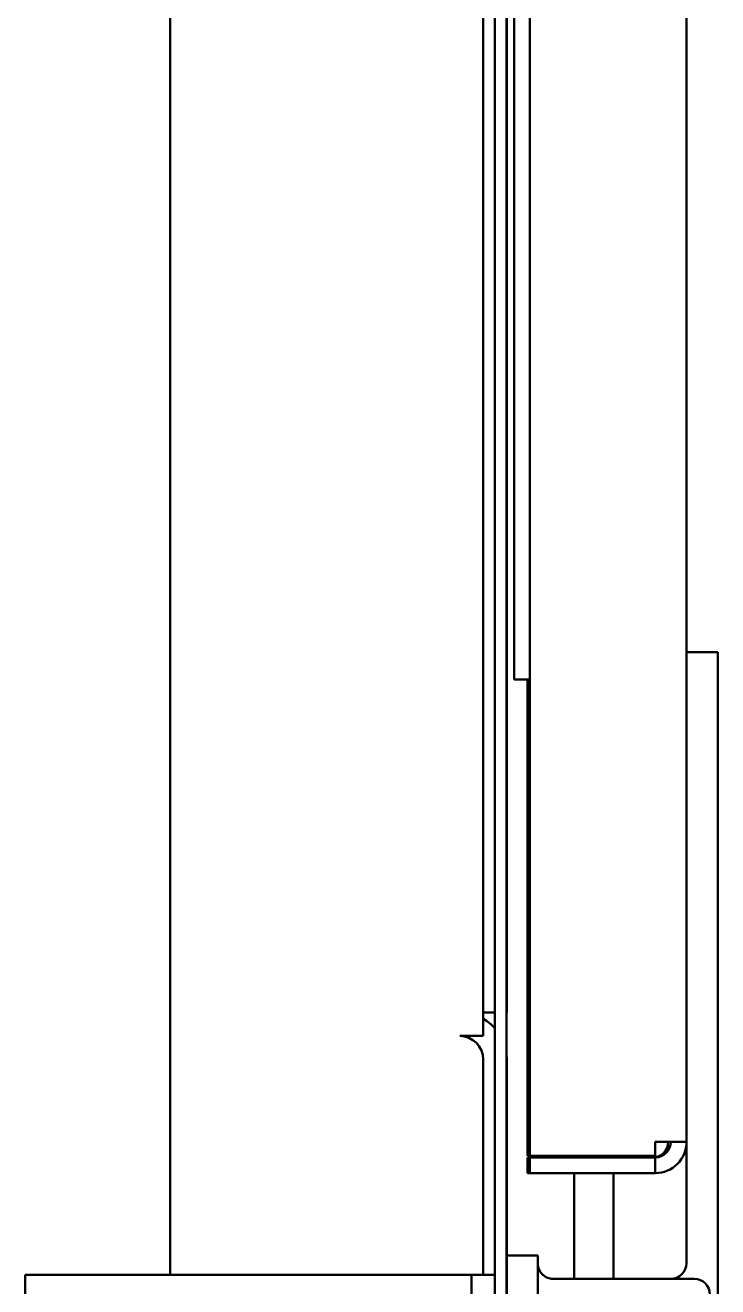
# Model space of a CAD drawing. Header units: millimetres. Extents: x 4915 to 15267, y 4787 to 10268.
# Drawn here: x 6606.7 to 6695.2, y 8700.8 to 8861.8 of the extents above; entities that cross this region are included whole.
import ezdxf

# ---------------------------------------------------------------- set-up
doc = ezdxf.new("R2010")
doc.units = ezdxf.units.MM
doc.layers.add('外形線', color=7, linetype='Continuous', lineweight=50)

msp = doc.modelspace()

# ---------------------------------------------------------------- linework, layer by layer
at = {"layer": '外形線'}
for p, q in [((6666.73, 9555.78), (6666.73, 8635.78)), ((6668.23, 8635.78), (6668.23, 9555.78)), ((6671.21, 9495.08), (6671.21, 8717.48)), ((6671.21, 9495.08), (6671.21, 8717.48)), ((6691.21, 9493.28), (6691.21, 8719.28)), ((6625.24, 9489.28), (6625.24, 8702.28)), ((6625.24, 8702.28), (6625.24, 9489.28)), ((6665.24, 9479.78), (6665.24, 8732.78)), ((6665.24, 8735.78), (6665.24, 9476.78)), ((6668.24, 8735.78), (6668.24, 9476.78)), ((6669.19, 9416.28), (6669.19, 8778.28)), ((6669.2, 9416.28), (6669.2, 8778.28)), ((6669.2, 9416.28), (6669.2, 8778.28)), ((6669.2, 9416.28), (6669.2, 8778.28)), ((6695.2, 8781.78), (6691.21, 8781.78)), ((6695.2, 8779.78), (6695.2, 8688.78)), ((6669.2, 8778.28), (6671.21, 8778.28)), ((6670.88, 8717.48), (6670.88, 8778.28)), ((6670.88, 8717.48), (6670.88, 8778.28)), ((6665.24, 8735.78), (6666.73, 8735.78)), ((6665.24, 8732.78), (6665.24, 8734.97)), ((6662.24, 8732.78), (6665.24, 8732.78)), ((6665.24, 8729.91), (6665.24, 8702.28)), ((6665.24, 8729.78), (6665.24, 8702.28)), ((6668.24, 8693.28), (6668.24, 8729.78)), ((6687.21, 8717.48), (6687.21, 8719.28)), ((6687.21, 8719.28), (6691.21, 8719.28)), ((6691.2, 8703.78), (6691.2, 8719.02)), ((6691.2, 8718.96), (6691.2, 8703.78)), ((6671.21, 8717.48), (6670.88, 8717.48)), ((6670.88, 8717.28), (6671.21, 8717.28)), ((6670.88, 8717.28), (6670.88, 8715.28)), ((6671.21, 8717.48), (6687.21, 8717.48)), ((6671.21, 8715.28), (6671.21, 8717.28)), ((6671.21, 8717.28), (6687.21, 8717.28)), ((6676.87, 8717.28), (6676.87, 8717.48)), ((6681.87, 8717.48), (6681.87, 8717.28)), ((6687.21, 8715.28), (6687.21, 8717.28)), ((6670.88, 8715.28), (6671.21, 8715.28)), ((6687.21, 8715.28), (6671.21, 8715.28)), ((6676.87, 8701.78), (6676.87, 8715.28)), ((6681.87, 8715.28), (6681.87, 8701.78)), ((6672.2, 8704.78), (6668.24, 8704.78)), ((6606.73, 8702.28), (6606.73, 8677.28)), ((6660.73, 8702.28), (6606.73, 8702.28)), ((6663.73, 8702.28), (6660.73, 8702.28)), ((6663.73, 8702.28), (6663.73, 8677.28)), ((6666.73, 8702.28), (6663.73, 8702.28)), ((6672.2, 8692.8), (6672.2, 8702.78)), ((6674.2, 8701.78), (6692.2, 8701.78))]:
    msp.add_line(p, q, dxfattribs=at).dxf.unprotected_set("ltscale", 0)
for points in [[(6672.21, 8703.6), (6672.21, 8703.61), (6672.21, 8703.61), (6672.21, 8703.62), (6672.21, 8703.63), (6672.21, 8703.64), (6672.21, 8703.64), (6672.21, 8703.65), (6672.21, 8703.66), (6672.21, 8703.67), (6672.2, 8703.67), (6672.2, 8703.68), (6672.2, 8703.69), (6672.2, 8703.7), (6672.2, 8703.7), (6672.2, 8703.71), (6672.2, 8703.72), (6672.2, 8703.73), (6672.2, 8703.73), (6672.2, 8703.74), (6672.2, 8703.75), (6672.2, 8703.75), (6672.2, 8703.76), (6672.2, 8703.77), (6672.2, 8703.78)], [(6672.2, 8702.78), (6672.2, 8702.81), (6672.2, 8702.84), (6672.2, 8702.88), (6672.2, 8702.91), (6672.2, 8702.95), (6672.2, 8702.98), (6672.2, 8703.02), (6672.2, 8703.05), (6672.2, 8703.09), (6672.2, 8703.12), (6672.2, 8703.16), (6672.2, 8703.19), (6672.2, 8703.23), (6672.2, 8703.26), (6672.2, 8703.3), (6672.2, 8703.33), (6672.2, 8703.36), (6672.2, 8703.4), (6672.21, 8703.43), (6672.21, 8703.47), (6672.21, 8703.5), (6672.21, 8703.53), (6672.21, 8703.57), (6672.21, 8703.6)], [(6674.2, 8701.78), (6674.06, 8701.78), (6673.91, 8701.8), (6673.77, 8701.82), (6673.63, 8701.86), (6673.5, 8701.9), (6673.37, 8701.96), (6673.25, 8702.02), (6673.13, 8702.08), (6673.03, 8702.16), (6672.93, 8702.24), (6672.83, 8702.32), (6672.75, 8702.4), (6672.67, 8702.49), (6672.6, 8702.58), (6672.53, 8702.68), (6672.47, 8702.78), (6672.42, 8702.88), (6672.37, 8702.98), (6672.33, 8703.08), (6672.29, 8703.18), (6672.26, 8703.28), (6672.24, 8703.39), (6672.22, 8703.49), (6672.21, 8703.6)]]:
    msp.add_lwpolyline(points, dxfattribs=at).dxf.unprotected_set("ltscale", 0)
for centre, radius, start, end in [((6662.24, 8729.78), 6, 41.6154, 60), ((6662.24, 8729.78), 3, 0, 90), ((6662.24, 8729.78), 6, 0, 3.9538), ((6686.88, 8719.28), 2, 270, 0), ((6687.21, 8719.28), 2, 270, 0), ((6687.21, 8719.28), 4, 270.0079, 0), ((6689.2, 8703.78), 2, 270, 0), ((6689.2, 8703.78), 2, 270, 0), ((6692.2, 8699.78), 2, 0, 90)]:
    msp.add_arc(centre, radius, start, end, dxfattribs=at).dxf.unprotected_set("ltscale", 0)
for centre, start_param in [((6695.2, 8779.78), 4.712389), ((6672.2, 8702.78), 5.235988)]:
    msp.add_ellipse(centre, major_axis=(0, 2), ratio=0.000138, start_param=start_param, end_param=6.283185, dxfattribs=at).dxf.unprotected_set("ltscale", 0)

doc.saveas('drawing.dxf')
